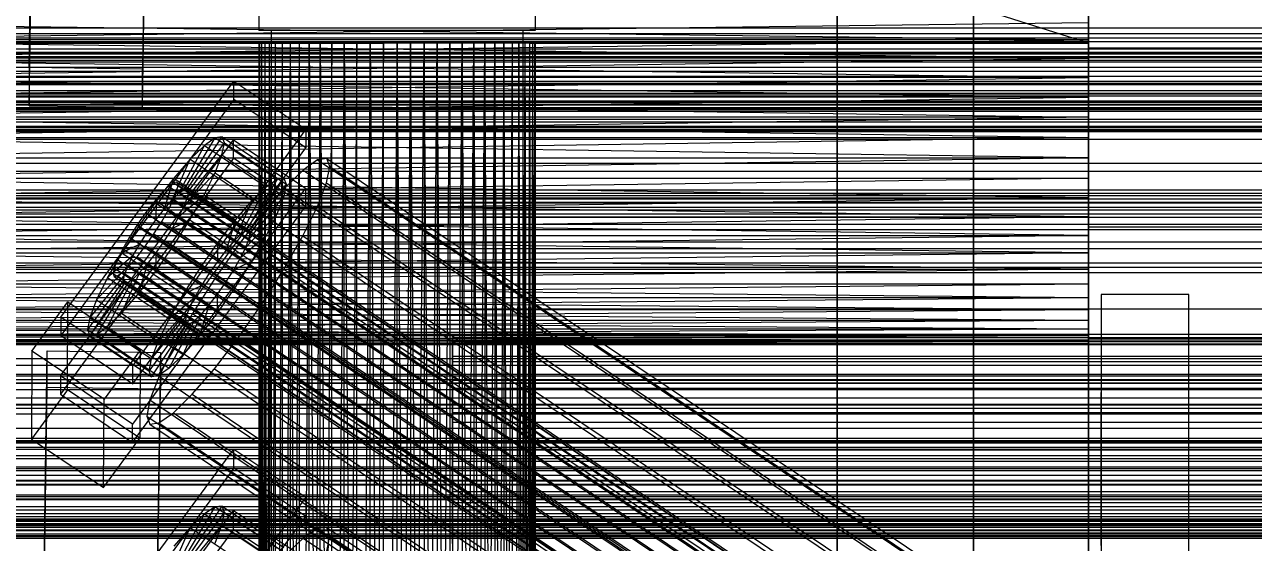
# Model space of a CAD drawing. Header units: millimetres. Extents: x -1970 to 59977, y -65068 to 6837.
# Drawn here: x -379.3 to -183.8, y -33899.5 to -33817 of the extents above; entities that cross this region are included whole.
import ezdxf

# ---------------------------------------------------------------- set-up
doc = ezdxf.new("R2010")
doc.units = ezdxf.units.MM
for name, color, linetype, lineweight in [('COTAS_O', 1, 'Continuous', 0), ('frontal_briquetadora', 7, 'Continuous', 0), ('frontal_C01', 7, 'Continuous', 0), ('frontal_C02', 7, 'Continuous', 0), ('frontal_C03', 7, 'Continuous', 0), ('frontal_secador', 7, 'Continuous', 0)]:
    doc.layers.add(name, color=color, linetype=linetype, lineweight=lineweight)
doc.dimstyles.new('R19_100', dxfattribs={"dimtxt": 250, "dimasz": 150, "dimexe": 150, "dimexo": 80, "dimgap": 100, "dimtad": 1, "dimtih": 1, "dimtoh": 1, "dimdsep": 46, "dimcen": 0.09, "dimadec": 0, "dimazin": 0, "dimtfac": 1, "dimtdec": 4, "dimtofl": 0, "dimtmove": 0, "dimatfit": 3, "dimfxl": 1, "dimtolj": 1, "dimtzin": 0, "dimarcsym": 0})

# ---------------------------------------------------------------- blocks, each defined once
blk = doc.blocks.new('*D39')
at = {"layer": 'COTAS_O', "color": 0, "lineweight": -2, "transparency": 16777216}
for p, q in [((-1725, -34320), (-1725, -33550)), ((1725, -34320), (1725, -33550)), ((-1575, -33700), (1575, -33700))]:
    blk.add_line(p, q, dxfattribs=at)
at = {"layer": 'COTAS_O', "color": 0, "transparency": 16777216}
for points in [[(-1575, -33675), (-1575, -33725), (-1725, -33700)], [(1575, -33675), (1575, -33725), (1725, -33700)]]:
    blk.add_solid(points, dxfattribs=at)
at = {"layer": 'Defpoints', "color": 0, "transparency": 16777216}
for p in [(1725, -33700), (-1725, -34400), (1725, -34400)]:
    blk.add_point(p, dxfattribs=at)
blk = doc.blocks.new('*D42')
at = {"layer": 'COTAS_O', "color": 0, "lineweight": -2, "transparency": 16777216}
for p, q in [((-570, -33700), (200, -33700)), ((50, -34750), (50, -33850)), ((-570, -34900), (200, -34900))]:
    blk.add_line(p, q, dxfattribs=at)
at = {"layer": 'COTAS_O', "color": 0, "transparency": 16777216}
for points in [[(25, -33850), (75, -33850), (50, -33700)], [(25, -34750), (75, -34750), (50, -34900)]]:
    blk.add_solid(points, dxfattribs=at)
at = {"layer": 'Defpoints', "color": 0, "transparency": 16777216}
for p in [(-650, -33700), (50, -33700), (-650, -34900)]:
    blk.add_point(p, dxfattribs=at)

msp = doc.modelspace()

# ---------------------------------------------------------------- linework, layer by layer
at = {"layer": 'frontal_briquetadora'}
for p, q in [((-210, -33820), (-430, -33750)), ((-210, -33820), (-210, -33750)), ((-210, -33750), (-210, -33844.629)), ((-210, -33750), (-210, -33841.488)), ((-210, -33750), (-210, -33838.284)), ((-210, -33750), (-210, -33835.05)), ((-210, -33750), (-210, -33831.815)), ((-210, -33750), (-210, -33828.612)), ((-210, -33750), (-210, -33825.47)), ((-210, -33750), (-210, -33822.421)), ((-210, -33750), (-210, -33819.494)), ((-210, -33809.778), (-210, -33820.797)), ((-210, -33821.536), (-210, -33810.289)), ((-342, -33815.5), (-342, -33818)), ((-298, -33815.5), (-298, -33818)), ((-210, -33827.53), (-210, -33814.779)), ((-210, -33815.42), (-210, -33828.329)), ((-430, -33819.494), (-210, -33816.716)), ((-430, -33816.716), (-210, -33819.494)), ((-339.821, -33818), (-342, -33818)), ((-338.019, -33818), (-340, -33818)), ((-340, -33818), (-340, -33990)), ((-333.717, -33818), (-339.821, -33818)), ((-332.47, -33818), (-338.019, -33818)), ((-324.895, -33818), (-333.717, -33818)), ((-324.45, -33818), (-332.47, -33818)), ((-315.105, -33818), (-324.895, -33818)), ((-315.55, -33818), (-324.45, -33818)), ((-307.53, -33818), (-315.55, -33818)), ((-306.283, -33818), (-315.105, -33818)), ((-301.981, -33818), (-307.53, -33818)), ((-300.179, -33818), (-306.283, -33818)), ((-300, -33818), (-301.981, -33818)), ((-298, -33818), (-300.179, -33818)), ((-300, -33818), (-300, -33990)), ((-210, -33816.716), (-210, -33819.494)), ((-210, -33819.494), (-430, -33819.494)), ((-430, -33822.421), (-210, -33819.494)), ((-430, -33819.494), (-210, -33822.421)), ((-210, -33820), (-430, -33820)), ((-335.556, -33820), (-430, -33820)), ((-430, -33820), (-333.957, -33820)), ((-337.006, -33820), (-430, -33820)), ((-338.292, -33820), (-430, -33820)), ((-430, -33820), (-332.223, -33820)), ((-339.402, -33820), (-430, -33820)), ((-430, -33820), (-330.371, -33820)), ((-340.325, -33820), (-430, -33820)), ((-430, -33820), (-328.419, -33820)), ((-341.053, -33820), (-430, -33820)), ((-430, -33820), (-326.386, -33820)), ((-430, -33820), (-324.292, -33820)), ((-341.577, -33820), (-430, -33820)), ((-430, -33820), (-322.156, -33820)), ((-320, -33820), (-430, -33820)), ((-341.894, -33820), (-430, -33820)), ((-342, -33820), (-430, -33820)), ((-341.894, -33820), (-342, -34060)), ((-342, -33820), (-342, -34060)), ((-341.894, -33820), (-342, -33820)), ((-342, -33820), (-341.894, -34060)), ((-341.577, -33820), (-341.894, -34060)), ((-341.894, -33820), (-341.894, -34060)), ((-341.577, -33820), (-341.894, -33820)), ((-341.894, -33820), (-341.577, -34060)), ((-341.053, -33820), (-341.577, -34060)), ((-341.577, -33820), (-341.577, -34060)), ((-341.053, -33820), (-341.577, -33820)), ((-341.577, -33820), (-341.053, -34060)), ((-340.325, -33820), (-341.053, -34060)), ((-341.053, -33820), (-341.053, -34060)), ((-340.325, -33820), (-341.053, -33820)), ((-341.053, -33820), (-340.325, -34060)), ((-339.402, -33820), (-340.325, -34060)), ((-340.325, -33820), (-340.325, -34060)), ((-339.402, -33820), (-340.325, -33820)), ((-340.325, -33820), (-339.402, -34060)), ((-338.292, -33820), (-339.402, -34060)), ((-339.402, -33820), (-339.402, -34060)), ((-338.292, -33820), (-339.402, -33820)), ((-337.006, -33820), (-338.292, -34060)), ((-338.292, -33820), (-338.292, -34060)), ((-337.006, -33820), (-338.292, -33820)), ((-335.556, -33820), (-337.006, -34060)), ((-337.006, -33820), (-337.006, -34060)), ((-335.556, -33820), (-337.006, -33820)), ((-337.006, -33820), (-335.556, -34060)), ((-333.957, -33820), (-335.556, -34060)), ((-335.556, -33820), (-335.556, -34060)), ((-333.957, -33820), (-335.556, -33820)), ((-332.223, -33820), (-333.957, -34060)), ((-333.957, -34060), (-333.957, -33820)), ((-332.223, -33820), (-333.957, -33820)), ((-333.957, -33820), (-332.223, -34060)), ((-330.371, -33820), (-332.223, -34060)), ((-332.223, -34060), (-332.223, -33820)), ((-330.371, -33820), (-332.223, -33820)), ((-332.223, -33820), (-330.371, -34060)), ((-328.419, -33820), (-330.371, -34060)), ((-330.371, -34060), (-330.371, -33820)), ((-328.419, -33820), (-330.371, -33820)), ((-326.386, -33820), (-328.419, -34060)), ((-328.419, -34060), (-328.419, -33820)), ((-326.386, -33820), (-328.419, -33820)), ((-328.419, -33820), (-326.386, -34060)), ((-324.292, -33820), (-326.386, -34060)), ((-326.386, -34060), (-326.386, -33820)), ((-324.292, -33820), (-326.386, -33820)), ((-322.156, -33820), (-324.292, -34060)), ((-324.292, -34060), (-324.292, -33820)), ((-322.156, -33820), (-324.292, -33820)), ((-324.292, -33820), (-322.156, -34060)), ((-320, -33820), (-322.156, -34060)), ((-322.156, -34060), (-322.156, -33820)), ((-320, -33820), (-322.156, -33820)), ((-320, -34060), (-320, -33820)), ((-210, -33820), (-320, -33820)), ((-317.844, -33820), (-320, -33820)), ((-317.844, -33820), (-320, -34060)), ((-317.844, -34060), (-320, -33820)), ((-210, -33820), (-317.844, -33820)), ((-315.708, -33820), (-317.844, -33820)), ((-317.844, -33820), (-317.844, -34060)), ((-317.844, -34060), (-315.708, -33820)), ((-315.708, -34060), (-317.844, -33820)), ((-210, -33820), (-315.708, -33820)), ((-313.614, -33820), (-315.708, -33820)), ((-315.708, -33820), (-315.708, -34060)), ((-315.708, -34060), (-313.614, -33820)), ((-313.614, -34060), (-315.708, -33820)), ((-210, -33820), (-313.614, -33820)), ((-311.581, -33820), (-313.614, -33820)), ((-313.614, -33820), (-313.614, -34060)), ((-313.614, -34060), (-311.581, -33820)), ((-311.581, -34060), (-313.614, -33820)), ((-210, -33820), (-311.581, -33820)), ((-309.629, -33820), (-311.581, -33820)), ((-311.581, -33820), (-311.581, -34060)), ((-311.581, -34060), (-309.629, -33820)), ((-210, -33820), (-309.629, -33820)), ((-307.777, -33820), (-309.629, -33820)), ((-309.629, -33820), (-309.629, -34060)), ((-309.629, -34060), (-307.777, -33820)), ((-307.777, -34060), (-309.629, -33820)), ((-210, -33820), (-307.777, -33820)), ((-306.043, -33820), (-307.777, -33820)), ((-307.777, -33820), (-307.777, -34060)), ((-307.777, -34060), (-306.043, -33820)), ((-306.043, -34060), (-307.777, -33820)), ((-210, -33820), (-306.043, -33820)), ((-304.444, -33820), (-306.043, -33820)), ((-306.043, -33820), (-306.043, -34060)), ((-306.043, -34060), (-304.444, -33820)), ((-304.444, -34060), (-306.043, -33820)), ((-210, -33820), (-304.444, -33820)), ((-302.994, -33820), (-304.444, -33820)), ((-304.444, -33820), (-304.444, -34060)), ((-302.994, -33820), (-304.444, -34060)), ((-302.994, -34060), (-304.444, -33820)), ((-210, -33820), (-302.994, -33820)), ((-301.708, -33820), (-302.994, -33820)), ((-302.994, -33820), (-302.994, -34060)), ((-301.708, -33820), (-302.994, -34060)), ((-301.708, -34060), (-302.994, -33820)), ((-210, -33820), (-301.708, -33820)), ((-300.598, -33820), (-301.708, -33820)), ((-301.708, -33820), (-301.708, -34060)), ((-300.598, -33820), (-301.708, -34060)), ((-210, -33820), (-300.598, -33820)), ((-299.675, -33820), (-300.598, -33820)), ((-300.598, -33820), (-300.598, -34060)), ((-299.675, -33820), (-300.598, -34060)), ((-299.675, -34060), (-300.598, -33820)), ((-210, -33820), (-299.675, -33820)), ((-298.947, -33820), (-299.675, -33820)), ((-299.675, -33820), (-299.675, -34060)), ((-298.947, -33820), (-299.675, -34060)), ((-299.675, -33820), (-298.947, -34060)), ((-210, -33820), (-298.947, -33820)), ((-298.947, -33820), (-298.423, -33820)), ((-298.947, -33820), (-298.947, -34060)), ((-298.423, -33820), (-298.947, -34060)), ((-298.947, -33820), (-298.423, -34060)), ((-298.423, -33820), (-210, -33820)), ((-298.423, -33820), (-298.106, -33820)), ((-298.423, -33820), (-298.423, -34060)), ((-298.106, -33820), (-298.423, -34060)), ((-298.423, -33820), (-298.106, -34060)), ((-298.106, -33820), (-210, -33820)), ((-298.106, -33820), (-298, -33820)), ((-298.106, -33820), (-298.106, -34060)), ((-298, -33820), (-298.106, -34060)), ((-298, -33820), (-210, -33820)), ((-298, -33820), (-298, -34060)), ((-210, -33819.494), (-210, -33822.421)), ((-210, -33820), (-210, -34060)), ((-210, -34260), (-210, -33820)), ((-210, -34680), (-210, -33820)), ((-210, -33820), (-210, -33855.985)), ((-210, -33820), (-210, -33853.384)), ((-210, -33820), (-210, -33850.606)), ((-210, -33820), (-210, -33847.678)), ((-210, -33844.629), (-210, -33820)), ((-210, -33822.421), (-430, -33822.421)), ((-430, -33825.47), (-210, -33822.421)), ((-430, -33822.421), (-210, -33825.47)), ((-160, -33820.797), (-210, -33820.797)), ((-210, -33820.797), (-210, -33834.64)), ((-210, -33835.46), (-210, -33821.536)), ((-210, -33822.421), (-210, -33825.47)), ((-210, -33825.47), (-430, -33825.47)), ((-430, -33828.612), (-210, -33825.47)), ((-430, -33825.47), (-210, -33828.612)), ((-210, -33825.47), (-210, -33828.612)), ((-210, -33841.77), (-210, -33827.53)), ((-210, -33828.329), (-210, -33842.57)), ((-210, -33828.612), (-430, -33828.612)), ((-430, -33831.815), (-210, -33828.612)), ((-430, -33828.612), (-210, -33831.815)), ((-210, -33828.612), (-210, -33831.815)), ((-210, -33831.815), (-430, -33835.05)), ((-210, -33831.815), (-430, -33831.815)), ((-430, -33831.815), (-210, -33835.05)), ((-210, -33831.815), (-210, -33835.05)), ((-210, -33835.05), (-430, -33838.284)), ((-430, -33835.05), (-210, -33835.05)), ((-210, -33838.284), (-430, -33835.05)), ((-210, -33834.64), (-210, -33848.563)), ((-210, -33835.05), (-210, -33838.284)), ((-210, -33849.302), (-210, -33835.46)), ((-210, -33838.284), (-430, -33841.488)), ((-430, -33838.284), (-210, -33838.284)), ((-210, -33838.284), (-210, -33841.488)), ((-210, -33841.488), (-430, -33844.629)), ((-430, -33841.488), (-210, -33841.488)), ((-210, -33844.629), (-430, -33841.488)), ((-210, -33841.488), (-210, -33844.629)), ((-210, -33854.679), (-210, -33841.77)), ((-210, -33842.57), (-210, -33855.32)), ((-210, -33844.629), (-430, -33847.678)), ((-430, -33844.629), (-210, -33844.629)), ((-210, -33847.678), (-430, -33844.629)), ((-210, -33844.629), (-210, -33847.678)), ((-210, -33847.678), (-430, -33850.606)), ((-430, -33847.678), (-210, -33847.678)), ((-210, -33850.606), (-430, -33847.678)), ((-210, -33847.678), (-210, -33850.606)), ((-210, -33848.563), (-210, -33859.811)), ((-210, -33860.322), (-210, -33849.302)), ((-160, -33849.302), (-210, -33849.302)), ((-210, -33850.606), (-430, -33853.384)), ((-430, -33850.606), (-210, -33850.606)), ((-210, -33853.384), (-430, -33850.606)), ((-210, -33850.606), (-210, -33853.384)), ((-210, -33853.384), (-430, -33855.985)), ((-430, -33853.384), (-210, -33853.384)), ((-210, -33855.985), (-430, -33853.384)), ((-210, -33853.384), (-210, -33855.985)), ((-210, -33853.384), (-210, -34060)), ((-210, -33863.7), (-210, -33854.679)), ((-210, -33855.32), (-210, -33864.056)), ((-210, -33855.985), (-430, -33858.384)), ((-430, -33855.985), (-210, -33855.985)), ((-210, -33855.985), (-210, -33858.384)), ((-210, -34060), (-210, -33855.985)), ((-210, -33858.384), (-430, -33858.384)), ((-210, -33858.384), (-430, -33860.559)), ((-210, -33860.559), (-430, -33858.384)), ((-210, -33858.384), (-210, -33860.559)), ((-210, -34060), (-210, -33858.384)), ((-210, -33860.559), (-430, -33860.559)), ((-210, -33860.559), (-430, -33862.488)), ((-210, -33862.488), (-430, -33860.559)), ((-210, -33859.811), (-210, -33866.154)), ((-210, -33866.336), (-210, -33860.322)), ((-210, -33860.559), (-210, -33862.488)), ((-210, -33860.559), (-210, -34060)), ((-208, -33860), (-208, -33940)), ((-194, -33860), (-208, -33860)), ((-194, -33940), (-194, -33860)), ((-210, -33862.488), (-430, -33862.488)), ((-210, -33862.488), (-430, -33864.153)), ((-210, -33864.153), (-430, -33862.488)), ((-210, -33862.488), (-210, -33864.153)), ((-210, -33862.488), (-210, -34060)), ((-210, -33864.153), (-430, -33864.153)), ((-210, -33864.153), (-430, -33865.538)), ((-210, -33865.538), (-430, -33864.153)), ((-210, -33867.047), (-210, -33863.7)), ((-210, -33864.056), (-210, -33867.047)), ((-210, -33864.153), (-210, -33865.538)), ((-210, -33864.153), (-210, -34060)), ((-210, -33865.538), (-430, -33865.538)), ((-210, -33865.538), (-430, -33866.629)), ((-210, -33866.629), (-430, -33865.538)), ((-210, -33866.629), (-430, -33866.629)), ((-210, -33866.629), (-430, -33867.416)), ((-210, -33867.416), (-430, -33866.629)), ((-210, -33867.416), (-430, -33867.416)), ((-210, -33867.416), (-430, -33867.891)), ((-210, -33867.891), (-430, -33867.416)), ((-210, -33865.538), (-210, -33866.629)), ((-210, -33865.538), (-210, -34060)), ((-210, -33866.154), (-210, -33866.336)), ((-210, -33866.629), (-210, -33867.416)), ((-210, -33866.629), (-210, -34060)), ((-160, -33867.047), (-210, -33867.047)), ((-210, -33867.416), (-210, -33867.891)), ((-210, -33867.416), (-210, -34060)), ((-210, -33867.891), (-430, -33867.891)), ((-210, -33867.891), (-430, -33868.05)), ((-210, -33868.05), (-430, -33867.891)), ((-210, -33868.05), (-430, -33868.05)), ((-210, -33867.891), (-210, -33868.05)), ((-210, -33867.891), (-210, -34060)), ((-210, -33868.05), (-210, -34060)), ((-210, -33880.454), (-210, -33875.627)), ((-208, -33880.454), (-208, -33875.627)), ((-194, -33880.454), (-194, -33875.627)), ((-210, -33889.153), (-210, -33880.454)), ((-208, -33889.153), (-208, -33880.454)), ((-194, -33889.153), (-194, -33880.454)), ((-210, -33900), (-210, -33889.153)), ((-208, -33900), (-208, -33889.153)), ((-194, -33900), (-194, -33889.153))]:
    msp.add_line(p, q, dxfattribs=at)
at = {"layer": 'frontal_C01'}
for p, q in [((-250, -32681.31), (-250, -35586.788)), ((-250, -35591.549), (-250, -32686.07)), ((-378.512, -33823.891), (-375.644, -33630.891)), ((-357.646, -33631.134), (-360.514, -33824.134)), ((-378.512, -33829.979), (-375.644, -33636.979)), ((-360.514, -33830.222), (-357.646, -33637.222)), ((-228.298, -33664.365), (-228.298, -33961.061)), ((-228.298, -33966.78), (-228.298, -33670.083)), ((-425, -33818.444), (425, -33818.444)), ((-360.514, -33824.134), (-378.512, -33823.891)), ((-378.512, -33823.891), (-378.512, -33829.979)), ((-360.514, -33830.222), (-360.514, -33824.134)), ((425, -33829.874), (-425, -33829.874)), ((-378.512, -33829.979), (-360.514, -33830.222)), ((425, -33833.906), (-425, -33833.906)), ((-425, -33845.337), (425, -33845.337)), ((-373.501, -33922.094), (-345.969, -33884.651)), ((-345.981, -33887.694), (-345.969, -33884.651)), ((-345.969, -33884.651), (-334.501, -33892.304)), ((-345.981, -33887.694), (-373.513, -33925.138)), ((-334.513, -33895.348), (-345.981, -33887.694)), ((-334.501, -33892.304), (-362.033, -33929.747)), ((-334.501, -33892.304), (-334.513, -33895.348)), ((-373.539, -33931.834), (-346.008, -33894.391)), ((-353.892, -33902.081), (-348.918, -33893.804)), ((-353.378, -33902.04), (-347.835, -33893.718)), ((-353.205, -33902.51), (-347.47, -33894.709)), ((-348.918, -33893.804), (-350.645, -33894.961)), ((-347.835, -33893.718), (-348.918, -33893.804)), ((-348.918, -33893.804), (-339.088, -33900.363)), ((-347.847, -33896.711), (-347.47, -33894.709)), ((-347.835, -33893.718), (-338.005, -33900.278)), ((-347.47, -33894.709), (-347.835, -33893.718)), ((-347.47, -33894.709), (-337.64, -33901.269)), ((-346.02, -33897.434), (-346.008, -33894.391)), ((-346.008, -33894.391), (-334.539, -33902.044)), ((-362.045, -33932.791), (-334.513, -33895.348)), ((-354.71, -33902.629), (-350.645, -33894.961)), ((-353.384, -33903.458), (-347.847, -33896.711)), ((-350.645, -33894.961), (-352.899, -33897.112)), ((-350.645, -33894.961), (-340.816, -33901.521)), ((-348.941, -33899.587), (-347.847, -33896.711)), ((-347.847, -33896.711), (-338.017, -33903.271)), ((-346.02, -33897.434), (-373.551, -33934.878)), ((-355.777, -33903.648), (-352.899, -33897.112)), ((-352.899, -33897.112), (-355.525, -33900.109)), ((-352.899, -33897.112), (-343.069, -33903.672)), ((-334.551, -33905.088), (-346.02, -33897.434)), ((-332.629, -33897.252), (-334.938, -33898.8)), ((-331.181, -33897.138), (-332.629, -33897.252)), ((-332.629, -33897.252), (-148.32, -34020.251)), ((-331.197, -33901.14), (-330.692, -33898.463)), ((-330.692, -33898.463), (-331.181, -33897.138)), ((-331.181, -33897.138), (-146.872, -34020.136)), ((-330.692, -33898.463), (-146.383, -34021.462)), ((-334.938, -33898.8), (-337.95, -33901.675)), ((-334.938, -33898.8), (-150.629, -34021.798))]:
    msp.add_line(p, q, dxfattribs=at)
at = {"layer": 'frontal_C02'}
for p, q in [((-250, -32976.99), (-250, -35767.535)), ((-250, -35772.314), (-250, -32981.769)), ((-228.298, -33617.653), (-228.298, -33902.474)), ((-228.298, -33908.215), (-228.298, -33623.394)), ((-373.501, -33863.634), (-345.969, -33826.041)), ((-345.981, -33828.963), (-345.969, -33826.041)), ((-345.969, -33826.041), (-334.501, -33833.724)), ((-345.981, -33828.963), (-373.513, -33866.556)), ((-334.513, -33836.647), (-345.981, -33828.963)), ((-334.501, -33833.724), (-362.033, -33871.317)), ((-334.501, -33833.724), (-334.513, -33836.647)), ((-373.539, -33872.986), (-346.008, -33835.393)), ((-353.892, -33843.321), (-348.918, -33835.077)), ((-353.378, -33843.251), (-347.835, -33834.93)), ((-353.205, -33843.692), (-347.47, -33835.86)), ((-348.918, -33835.077), (-350.645, -33836.292)), ((-347.835, -33834.93), (-348.918, -33835.077)), ((-348.918, -33835.077), (-339.088, -33841.663)), ((-347.847, -33837.804), (-347.47, -33835.86)), ((-347.835, -33834.93), (-338.005, -33841.515)), ((-347.47, -33835.86), (-347.835, -33834.93)), ((-347.47, -33835.86), (-337.64, -33842.446)), ((-346.02, -33838.316), (-346.008, -33835.393)), ((-346.008, -33835.393), (-334.539, -33843.077)), ((-362.045, -33874.24), (-334.513, -33836.647)), ((-354.71, -33843.896), (-350.645, -33836.292)), ((-353.384, -33844.613), (-347.847, -33837.804)), ((-350.645, -33836.292), (-352.899, -33838.491)), ((-350.645, -33836.292), (-340.816, -33842.877)), ((-348.941, -33840.63), (-347.847, -33837.804)), ((-347.847, -33837.804), (-338.017, -33844.39)), ((-346.02, -33838.316), (-373.551, -33875.909)), ((-355.777, -33844.938), (-352.899, -33838.491)), ((-352.899, -33838.491), (-355.525, -33841.525)), ((-352.899, -33838.491), (-343.069, -33845.077)), ((-334.551, -33845.999), (-346.02, -33838.316)), ((-332.629, -33838.582), (-334.938, -33840.206)), ((-331.181, -33838.385), (-332.629, -33838.582)), ((-332.629, -33838.582), (-148.32, -33962.066)), ((-331.197, -33842.228), (-330.692, -33839.628)), ((-330.692, -33839.628), (-331.181, -33838.385)), ((-331.181, -33838.385), (-146.872, -33961.869)), ((-330.692, -33839.628), (-146.383, -33963.112)), ((-355.525, -33841.525), (-358.345, -33845.187)), ((-357.021, -33846.375), (-355.525, -33841.525)), ((-355.525, -33841.525), (-345.695, -33848.111)), ((-353.902, -33845.951), (-348.941, -33840.63)), ((-350.678, -33844.145), (-348.941, -33840.63)), ((-348.941, -33840.63), (-339.111, -33847.216)), ((-339.088, -33841.663), (-344.062, -33849.907)), ((-338.005, -33841.515), (-343.549, -33849.837)), ((-340.816, -33842.877), (-339.088, -33841.663)), ((-339.088, -33841.663), (-338.005, -33841.515)), ((-338.005, -33841.515), (-337.64, -33842.446)), ((-334.938, -33840.206), (-337.95, -33843.146)), ((-334.938, -33840.206), (-150.629, -33963.69)), ((-334.539, -33843.077), (-362.071, -33880.669)), ((-357.415, -33843.84), (-358.659, -33845.278)), ((-356.348, -33842.799), (-357.415, -33843.84)), ((-357.415, -33843.84), (-143.617, -33987.082)), ((-355.53, -33842.223), (-356.348, -33842.799)), ((-356.348, -33842.799), (-142.549, -33986.04)), ((-355.777, -33844.938), (-354.71, -33843.896)), ((-355.541, -33844.854), (-355.022, -33843.515)), ((-355.017, -33842.153), (-355.53, -33842.223)), ((-355.53, -33842.223), (-141.731, -33985.465)), ((-355.022, -33843.515), (-354.844, -33842.594)), ((-355.022, -33843.515), (-141.224, -33986.756)), ((-354.844, -33842.594), (-355.017, -33842.153)), ((-355.017, -33842.153), (-141.218, -33985.395)), ((-354.844, -33842.594), (-141.045, -33985.835)), ((-354.71, -33843.896), (-353.892, -33843.321)), ((-344.88, -33850.482), (-354.71, -33843.896)), ((-353.892, -33843.321), (-353.378, -33843.251)), ((-344.062, -33849.907), (-353.892, -33843.321)), ((-353.205, -33843.692), (-353.384, -33844.613)), ((-343.549, -33849.837), (-353.378, -33843.251)), ((-353.378, -33843.251), (-353.205, -33843.692)), ((-343.376, -33850.277), (-353.205, -33843.692)), ((-340.816, -33842.877), (-344.88, -33850.482)), ((-337.64, -33842.446), (-343.376, -33850.277)), ((-343.069, -33845.077), (-340.816, -33842.877)), ((-337.95, -33843.146), (-341.461, -33847.202)), ((-337.64, -33842.446), (-338.017, -33844.39)), ((-337.95, -33843.146), (-153.641, -33966.63)), ((-334.539, -33843.077), (-334.551, -33845.999)), ((-332.659, -33846.005), (-331.197, -33842.228)), ((-331.197, -33842.228), (-146.887, -33965.712)), ((-358.345, -33845.187), (-361.166, -33849.228)), ((-358.659, -33845.278), (-359.995, -33847.012)), ((-358.659, -33845.278), (-144.861, -33988.519)), ((-358.345, -33845.187), (-358.357, -33848.11)), ((-348.515, -33851.773), (-358.345, -33845.187)), ((-357.021, -33846.375), (-355.777, -33844.938)), ((-356.363, -33846.518), (-355.541, -33844.854)), ((-345.947, -33851.524), (-355.777, -33844.938)), ((-355.541, -33844.854), (-141.742, -33988.095)), ((-354.725, -33847.616), (-350.678, -33844.145)), ((-353.902, -33845.951), (-354.725, -33847.616)), ((-353.384, -33844.613), (-353.902, -33845.951)), ((-344.073, -33852.537), (-353.902, -33845.951)), ((-343.554, -33851.198), (-353.384, -33844.613)), ((-352.938, -33848.109), (-350.678, -33844.145)), ((-350.678, -33844.145), (-340.848, -33850.731)), ((-343.069, -33845.077), (-345.947, -33851.524)), ((-345.695, -33848.111), (-343.069, -33845.077)), ((-338.017, -33844.39), (-343.554, -33851.198)), ((-338.017, -33844.39), (-339.111, -33847.216)), ((-362.083, -33883.592), (-334.551, -33845.999)), ((-359.995, -33847.012), (-361.332, -33848.926)), ((-146.196, -33990.254), (-359.995, -33847.012)), ((-358.357, -33848.11), (-357.021, -33846.375)), ((-357.434, -33848.396), (-356.363, -33846.518)), ((-347.191, -33852.961), (-357.021, -33846.375)), ((-356.363, -33846.518), (-142.565, -33989.76)), ((-354.725, -33847.616), (-355.796, -33849.494)), ((-344.895, -33854.202), (-354.725, -33847.616)), ((-341.461, -33847.202), (-345.231, -33852.098)), ((-339.111, -33847.216), (-344.073, -33852.537)), ((-341.461, -33847.202), (-157.152, -33970.686)), ((-339.111, -33847.216), (-340.848, -33850.731)), ((-334.981, -33850.704), (-332.659, -33846.005)), ((-332.659, -33846.005), (-148.35, -33969.489)), ((-361.166, -33849.228), (-363.797, -33853.371)), ((-361.332, -33848.926), (-362.578, -33850.889)), ((-361.332, -33848.926), (-147.533, -33992.168)), ((-359.693, -33850.024), (-361.166, -33849.228)), ((-361.166, -33849.228), (-351.336, -33855.814)), ((-359.693, -33850.024), (-358.357, -33848.11)), ((-358.68, -33850.359), (-357.434, -33848.396)), ((-358.357, -33848.11), (-348.527, -33854.696)), ((-357.434, -33848.396), (-143.635, -33991.638)), ((-355.796, -33849.494), (-357.042, -33851.457)), ((-355.796, -33849.494), (-352.938, -33848.109)), ((-345.966, -33856.08), (-355.796, -33849.494)), ((-355.569, -33852.253), (-352.938, -33848.109)), ((-352.938, -33848.109), (-343.108, -33854.695)), ((-348.515, -33851.773), (-345.695, -33848.111)), ((-345.695, -33848.111), (-347.191, -33852.961)), ((-343.549, -33849.837), (-344.062, -33849.907)), ((-343.376, -33850.277), (-343.549, -33849.837)), ((-362.578, -33850.889), (-363.648, -33852.767)), ((-362.578, -33850.889), (-148.779, -33994.13)), ((-360.939, -33851.987), (-359.693, -33850.024)), ((-360.017, -33852.273), (-358.68, -33850.359)), ((-349.863, -33856.61), (-359.693, -33850.024)), ((-358.68, -33850.359), (-144.881, -33993.6)), ((-357.042, -33851.457), (-358.378, -33853.371)), ((-357.042, -33851.457), (-355.569, -33852.253)), ((-347.212, -33858.043), (-357.042, -33851.457)), ((-351.336, -33855.814), (-348.515, -33851.773)), ((-348.527, -33854.696), (-348.515, -33851.773)), ((-345.947, -33851.524), (-347.191, -33852.961)), ((-344.88, -33850.482), (-345.947, -33851.524)), ((-340.848, -33850.731), (-344.895, -33854.202)), ((-344.062, -33849.907), (-344.88, -33850.482)), ((-344.073, -33852.537), (-343.554, -33851.198)), ((-343.554, -33851.198), (-343.376, -33850.277)), ((-340.848, -33850.731), (-343.108, -33854.695)), ((-338.003, -33856.004), (-334.981, -33850.704)), ((-334.981, -33850.704), (-150.672, -33974.188)), ((-363.797, -33853.371), (-366.057, -33857.336)), ((-363.648, -33852.767), (-364.471, -33854.432)), ((-360.939, -33851.987), (-363.797, -33853.371)), ((-363.797, -33853.371), (-353.967, -33859.957)), ((-363.648, -33852.767), (-149.85, -33996.008)), ((-362.01, -33853.864), (-360.939, -33851.987)), ((-361.352, -33854.008), (-360.017, -33852.273)), ((-351.109, -33858.572), (-360.939, -33851.987)), ((-360.017, -33852.273), (-146.218, -33995.514)), ((-358.378, -33853.371), (-359.714, -33855.105)), ((-358.39, -33856.293), (-355.569, -33852.253)), ((-358.378, -33853.371), (-358.39, -33856.293)), ((-348.548, -33859.956), (-358.378, -33853.371)), ((-355.569, -33852.253), (-345.739, -33858.839)), ((-345.231, -33852.098), (-349.002, -33857.499)), ((-347.191, -33852.961), (-348.527, -33854.696)), ((-160.922, -33975.582), (-345.231, -33852.098)), ((-344.895, -33854.202), (-344.073, -33852.537)), ((-362.833, -33855.529), (-367.794, -33860.851)), ((-362.01, -33853.864), (-366.057, -33857.336)), ((-364.471, -33854.432), (-364.989, -33855.77)), ((-364.471, -33854.432), (-150.672, -33997.673)), ((-363.664, -33856.487), (-362.596, -33855.445)), ((-363.351, -33856.868), (-362.833, -33855.529)), ((-362.833, -33855.529), (-362.01, -33853.864)), ((-353.003, -33862.115), (-362.833, -33855.529)), ((-362.596, -33855.445), (-361.352, -33854.008)), ((-362.596, -33855.445), (-148.798, -33998.686)), ((-352.18, -33860.45), (-362.01, -33853.864)), ((-361.352, -33854.008), (-147.554, -33997.249)), ((-359.714, -33855.105), (-361.21, -33859.955)), ((-359.714, -33855.105), (-360.958, -33856.543)), ((-349.884, -33861.691), (-359.714, -33855.105)), ((-348.527, -33854.696), (-349.863, -33856.61)), ((-345.966, -33856.08), (-344.895, -33854.202)), ((-343.108, -33854.695), (-345.966, -33856.08)), ((-343.108, -33854.695), (-345.739, -33858.839)), ((-363.351, -33856.868), (-368.888, -33863.677)), ((-366.057, -33857.336), (-367.794, -33860.851)), ((-362.025, -33857.584), (-366.09, -33865.189)), ((-366.057, -33857.336), (-356.228, -33863.922)), ((-364.989, -33855.77), (-365.168, -33856.691)), ((-365.168, -33856.691), (-364.995, -33857.132)), ((-365.168, -33856.691), (-151.369, -33999.933)), ((-364.995, -33857.132), (-364.482, -33857.062)), ((-364.995, -33857.132), (-151.196, -34000.373)), ((-364.989, -33855.77), (-151.191, -33999.012)), ((-364.482, -33857.062), (-363.664, -33856.487)), ((-364.482, -33857.062), (-150.683, -34000.304)), ((-360.958, -33856.543), (-363.836, -33862.99)), ((-363.664, -33856.487), (-149.865, -33999.728)), ((-363.53, -33857.789), (-363.351, -33856.868)), ((-353.521, -33863.454), (-363.351, -33856.868)), ((-362.025, -33857.584), (-362.843, -33858.16)), ((-360.958, -33856.543), (-362.025, -33857.584)), ((-352.196, -33864.17), (-362.025, -33857.584)), ((-361.21, -33859.955), (-358.39, -33856.293)), ((-351.128, -33863.128), (-360.958, -33856.543)), ((-358.39, -33856.293), (-348.56, -33862.879)), ((-353.967, -33859.957), (-351.336, -33855.814)), ((-349.002, -33857.499), (-352.519, -33863.039)), ((-351.336, -33855.814), (-349.863, -33856.61)), ((-349.863, -33856.61), (-351.109, -33858.572)), ((-349.002, -33857.499), (-164.693, -33980.983)), ((-347.212, -33858.043), (-345.966, -33856.08)), ((-341.52, -33861.543), (-338.003, -33856.004)), ((-338.003, -33856.004), (-153.694, -33979.488)), ((-363.53, -33857.789), (-369.265, -33865.621)), ((-363.357, -33858.23), (-368.9, -33866.551)), ((-362.843, -33858.16), (-367.817, -33866.404)), ((-363.357, -33858.23), (-363.53, -33857.789)), ((-353.7, -33864.375), (-363.53, -33857.789)), ((-362.843, -33858.16), (-363.357, -33858.23)), ((-353.527, -33864.815), (-363.357, -33858.23)), ((-353.014, -33864.746), (-362.843, -33858.16)), ((-353.967, -33859.957), (-351.109, -33858.572)), ((-351.109, -33858.572), (-352.18, -33860.45)), ((-345.739, -33858.839), (-348.56, -33862.879)), ((-348.548, -33859.956), (-347.212, -33858.043)), ((-345.739, -33858.839), (-347.212, -33858.043)), ((-378.086, -33869.022), (-372.35, -33861.19)), ((-372.408, -33875.219), (-372.35, -33861.19)), ((-372.35, -33861.19), (-360.882, -33868.874)), ((-367.794, -33860.851), (-368.888, -33863.677)), ((-367.794, -33860.851), (-357.964, -33867.436)), ((-363.836, -33862.99), (-361.21, -33859.955)), ((-361.21, -33859.955), (-351.38, -33866.541)), ((-356.228, -33863.922), (-353.967, -33859.957)), ((-356.228, -33863.922), (-352.18, -33860.45)), ((-352.18, -33860.45), (-353.003, -33862.115)), ((-349.884, -33861.691), (-348.548, -33859.956)), ((-348.56, -33862.879), (-348.548, -33859.956)), ((-345.291, -33866.945), (-341.52, -33861.543)), ((-341.52, -33861.543), (-157.211, -33985.027)), ((-366.09, -33865.189), (-363.836, -33862.99)), ((-363.836, -33862.99), (-354.006, -33869.575)), ((-359.058, -33870.262), (-353.521, -33863.454)), ((-357.964, -33867.436), (-353.003, -33862.115)), ((-352.519, -33863.039), (-355.541, -33868.339)), ((-354.006, -33869.575), (-351.128, -33863.128)), ((-353.521, -33863.454), (-353.7, -33864.375)), ((-353.003, -33862.115), (-353.521, -33863.454)), ((-352.519, -33863.039), (-168.21, -33986.523)), ((-352.196, -33864.17), (-351.128, -33863.128)), ((-351.38, -33866.541), (-349.884, -33861.691)), ((-348.56, -33862.879), (-351.38, -33866.541)), ((-351.128, -33863.128), (-349.884, -33861.691)), ((-373.501, -33863.634), (-373.513, -33866.556)), ((-362.033, -33871.317), (-373.501, -33863.634)), ((-368.888, -33863.677), (-369.265, -33865.621)), ((-368.888, -33863.677), (-359.058, -33870.262)), ((-367.817, -33866.404), (-366.09, -33865.189)), ((-366.09, -33865.189), (-356.26, -33871.775)), ((-359.436, -33872.207), (-353.7, -33864.375)), ((-359.07, -33873.137), (-353.527, -33864.815)), ((-357.987, -33872.99), (-353.014, -33864.746)), ((-357.964, -33867.436), (-356.228, -33863.922)), ((-356.26, -33871.775), (-352.196, -33864.17)), ((-353.7, -33864.375), (-353.527, -33864.815)), ((-353.527, -33864.815), (-353.014, -33864.746)), ((-353.014, -33864.746), (-352.196, -33864.17)), ((-373.513, -33866.556), (-362.045, -33874.24)), ((-369.265, -33865.621), (-368.9, -33866.551)), ((-369.265, -33865.621), (-359.436, -33872.207)), ((-368.9, -33866.551), (-367.817, -33866.404)), ((-368.9, -33866.551), (-359.07, -33873.137)), ((-367.817, -33866.404), (-357.987, -33872.99)), ((-359.058, -33870.262), (-357.964, -33867.436)), ((-351.38, -33866.541), (-354.006, -33869.575)), ((-349.061, -33871.841), (-345.291, -33866.945)), ((-345.291, -33866.945), (-160.982, -33990.429)), ((-311.15, -33867.962), (-311.15, -33866.868)), ((-311.15, -33866.868), (-311.15, -33867.504)), ((-311.15, -33866.868), (311.15, -33866.868)), ((-378.512, -34062.769), (-375.644, -33869.002)), ((-378.086, -33869.022), (-378.143, -33883.051)), ((-366.618, -33876.706), (-378.086, -33869.022)), ((-375.644, -33874.847), (-375.644, -33869.002)), ((-375.644, -33869.002), (-357.646, -33869.245)), ((-360.882, -33868.874), (-366.618, -33876.706)), ((-360.882, -33868.874), (-360.939, -33882.903)), ((-357.646, -33869.245), (-360.514, -34063.013)), ((-355.541, -33868.339), (-357.863, -33873.037)), ((-357.646, -33869.245), (-357.646, -33875.091)), ((-355.541, -33868.339), (-171.232, -33991.823)), ((-311.15, -33867.504), (-311.15, -33869.827)), ((-311.15, -33867.504), (311.15, -33867.504)), ((-311.15, -33870.711), (-311.15, -33867.962)), ((-311.15, -33867.962), (311.15, -33867.962)), ((-362.045, -33874.24), (-362.033, -33871.317)), ((-359.436, -33872.207), (-359.058, -33870.262)), ((-354.006, -33869.575), (-356.26, -33871.775)), ((-311.15, -33869.827), (-311.15, -33873.678)), ((-311.15, -33869.827), (311.15, -33869.827)), ((-311.15, -33874.928), (-311.15, -33870.711)), ((-311.15, -33870.711), (311.15, -33870.711)), ((-373.539, -33872.986), (-373.551, -33875.909)), ((-362.071, -33880.669), (-373.539, -33872.986)), ((-359.07, -33873.137), (-359.436, -33872.207)), ((-357.863, -33873.037), (-359.326, -33876.815)), ((-357.987, -33872.99), (-359.07, -33873.137)), ((-356.26, -33871.775), (-357.987, -33872.99)), ((-357.863, -33873.037), (-173.554, -33996.521)), ((-352.572, -33875.897), (-349.061, -33871.841)), ((-349.061, -33871.841), (-164.752, -33995.325)), ((-378.512, -34068.615), (-375.644, -33874.847)), ((-372.408, -33875.219), (-378.143, -33883.051)), ((-357.646, -33875.091), (-375.644, -33874.847)), ((-360.939, -33882.903), (-372.408, -33875.219)), ((-360.514, -34068.858), (-357.646, -33875.091)), ((-311.15, -33873.678), (-311.15, -33878.795)), ((-311.15, -33873.678), (311.15, -33873.678)), ((-311.15, -33880.326), (-311.15, -33874.928)), ((-311.15, -33874.928), (311.15, -33874.928)), ((-373.551, -33875.909), (-362.083, -33883.592)), ((-366.675, -33890.734), (-366.618, -33876.706)), ((-359.326, -33876.815), (-359.83, -33879.414)), ((-359.326, -33876.815), (-175.016, -34000.299)), ((-355.584, -33878.837), (-352.572, -33875.897)), ((-352.572, -33875.897), (-168.263, -33999.381)), ((-357.893, -33880.461), (-355.584, -33878.837)), ((-355.584, -33878.837), (-171.275, -34002.321)), ((-311.15, -33878.795), (-311.15, -33884.829)), ((-311.15, -33878.795), (311.15, -33878.795)), ((-362.083, -33883.592), (-362.071, -33880.669)), ((-359.83, -33879.414), (-359.341, -33880.658)), ((-359.83, -33879.414), (-175.521, -34002.898)), ((-359.341, -33880.658), (-357.893, -33880.461)), ((-359.341, -33880.658), (-175.032, -34004.142)), ((-357.893, -33880.461), (-173.584, -34003.945)), ((-311.15, -33886.536), (-311.15, -33880.326)), ((-311.15, -33880.326), (311.15, -33880.326)), ((-378.143, -33883.051), (-366.675, -33890.734)), ((-366.675, -33890.734), (-360.939, -33882.903)), ((-440, -33883.258), (440, -33883.258)), ((-440, -33883.484), (440, -33883.484)), ((-440, -33883.646), (440, -33883.646)), ((-440, -33884.307), (440, -33884.307)), ((-440, -33884.62), (440, -33884.62)), ((-311.15, -33884.829), (-311.15, -33891.369)), ((311.15, -33884.829), (-311.15, -33884.829)), ((-440, -33885.671), (440, -33885.671)), ((-440, -33886.114), (440, -33886.114)), ((-311.15, -33893.136), (-311.15, -33886.536)), ((-311.15, -33886.536), (311.15, -33886.536)), ((-440, -33887.484), (440, -33887.484)), ((-440, -33888.027), (440, -33888.027)), ((440, -33889.622), (-440, -33889.622)), ((-440, -33890.227), (440, -33890.227)), ((-440, -33891.94), (440, -33891.94)), ((-440, -33892.566), (440, -33892.566)), ((-311.15, -33891.369), (-311.15, -33897.969)), ((-311.15, -33891.369), (311.15, -33891.369)), ((-440, -33894.278), (440, -33894.278)), ((-311.15, -33899.676), (-311.15, -33893.136)), ((-311.15, -33893.136), (311.15, -33893.136)), ((-440, -33894.883), (440, -33894.883)), ((-440, -33896.479), (440, -33896.479)), ((-440, -33897.021), (440, -33897.021)), ((-440, -33898.392), (440, -33898.392)), ((-311.15, -33897.969), (-311.15, -33904.18)), ((-311.15, -33897.969), (311.15, -33897.969)), ((-440, -33898.834), (440, -33898.834))]:
    msp.add_line(p, q, dxfattribs=at)
at = {"layer": 'frontal_C03'}
for p, q in [((-1500, -33817.593), (1500, -33817.593)), ((-1500, -33819.18), (1500, -33819.18)), ((1500, -33819.794), (-1500, -33819.794)), ((-1500, -33821.497), (1500, -33821.497)), ((-1500, -33822.132), (1500, -33822.132)), ((-1250, -33820.919), (1250, -33820.919)), ((1250, -33821.482), (-1250, -33821.482)), ((1250, -33822.364), (-1250, -33822.364)), ((-1500, -33823.836), (1500, -33823.836)), ((-1500, -33824.45), (1500, -33824.45)), ((-1250, -33822.711), (1250, -33822.711)), ((1250, -33823.017), (-1250, -33823.017)), ((-1500, -33826.037), (1500, -33826.037)), ((1250, -33825.325), (-1250, -33825.325)), ((-1250, -33826.382), (1250, -33826.382)), ((-1500, -33826.587), (1500, -33826.587)), ((-1500, -33827.95), (1500, -33827.95)), ((-1250, -33827.519), (1250, -33827.519)), ((-1500, -33828.399), (1500, -33828.399)), ((-1500, -33829.445), (1500, -33829.445)), ((-1500, -33829.763), (1500, -33829.763)), ((1250, -33829.234), (-1250, -33829.234)), ((-1250, -33829.25), (1250, -33829.25)), ((1250, -33830.291), (-1250, -33830.291)), ((-1500, -33830.421), (1500, -33830.421)), ((-1500, -33830.585), (1500, -33830.585)), ((-1500, -33830.809), (1500, -33830.809)), ((1250, -33832.599), (-1250, -33832.599)), ((1250, -33833.252), (-1250, -33833.252)), ((-1250, -33833.731), (1250, -33833.731)), ((1250, -33834.134), (-1250, -33834.134)), ((-1250, -33835.283), (1250, -33835.283)), ((-1250, -33839.131), (1250, -33839.131)), ((-1250, -33840.398), (1250, -33840.398)), ((-1250, -33843.35), (1250, -33843.35)), ((1250, -33843.94), (-1250, -33843.94)), ((-1250, -33844.246), (1250, -33844.246)), ((1250, -33844.821), (-1250, -33844.821)), ((1250, -33845.475), (-1250, -33845.475)), ((-1250, -33846.102), (1250, -33846.102)), ((-1250, -33846.566), (1250, -33846.566)), ((-1250, -33847.199), (1250, -33847.199)), ((1250, -33847.782), (-1250, -33847.782)), ((-1250, -33848.84), (1250, -33848.84)), ((1250, -33851.692), (-1250, -33851.692)), ((1250, -33852.749), (-1250, -33852.749)), ((1250, -33855.056), (-1250, -33855.056)), ((1250, -33855.71), (-1250, -33855.71)), ((1250, -33856.591), (-1250, -33856.591)), ((1250, -33866.398), (-1250, -33866.398)), ((1250, -33867.279), (-1250, -33867.279)), ((1250, -33867.932), (-1250, -33867.932)), ((1250, -33870.24), (-1250, -33870.24)), ((-1250, -33871.297), (1250, -33871.297)), ((-1250, -33872.731), (1250, -33872.731)), ((-1250, -33873.529), (1250, -33873.529)), ((-1250, -33874.113), (1250, -33874.113)), ((1250, -33874.149), (-1250, -33874.149)), ((1250, -33875.207), (-1250, -33875.207)), ((-1250, -33876.451), (1250, -33876.451)), ((1250, -33877.514), (-1250, -33877.514)), ((-1250, -33877.581), (1250, -33877.581)), ((1250, -33878.167), (-1250, -33878.167)), ((1250, -33879.049), (-1250, -33879.049)), ((-1250, -33881.3), (1250, -33881.3)), ((-1250, -33882.897), (1250, -33882.897)), ((-1500, -33883.261), (1500, -33883.261)), ((-1250, -33887.744), (1250, -33887.744)), ((1250, -33888.855), (-1250, -33888.855)), ((-1250, -33889.699), (1250, -33889.699)), ((1250, -33889.737), (-1250, -33889.737)), ((1250, -33890.39), (-1250, -33890.39)), ((1500, -33892.245), (-1500, -33892.245)), ((1250, -33892.697), (-1250, -33892.697)), ((-1250, -33893.755), (1250, -33893.755)), ((-1268, -33895.717), (1268, -33895.717)), ((-1268, -33895.941), (1268, -33895.941)), ((-1268, -33896.106), (1268, -33896.106)), ((-1268, -33896.763), (1268, -33896.763)), ((-1250, -33895.344), (1250, -33895.344)), ((1250, -33896.607), (-1250, -33896.607)), ((-1268, -33897.081), (1268, -33897.081)), ((-1268, -33898.127), (1268, -33898.127)), ((-1268, -33898.576), (1268, -33898.576)), ((1250, -33897.525), (-1250, -33897.525)), ((1250, -33897.664), (-1250, -33897.664))]:
    msp.add_line(p, q, dxfattribs=at)
at = {"layer": 'frontal_secador'}
for p, q in [((1360, -33821.784), (-1360, -33821.784)), ((1360, -33828.141), (-1360, -33828.141)), ((1360, -33832.137), (-1360, -33832.137)), ((1360, -33833.5), (-1360, -33833.5)), ((1250, -33833.25), (-1250, -33833.25)), ((1250, -33849.715), (-1250, -33849.715)), ((1250, -33862.349), (-1250, -33862.349)), ((1250, -33870.291), (-1250, -33870.291)), ((1250, -33873), (-1250, -33873))]:
    msp.add_line(p, q, dxfattribs=at)

# ---------------------------------------------------------------- dimensions: what is measured, and where the dimension line sits
at = {"layer": 'COTAS_O'}
for p1, p2, distance, picture, middle in [((-1725, -34400), (1725, -34400), 700, '*D39', (0, -33700)), ((-650, -34900), (-650, -33700), -700, '*D42', (50, -34300))]:
    dim = msp.add_aligned_dim(p1=p1, p2=p2, distance=distance, text='<> O', dimstyle='R19_100', dxfattribs=at)
    dim.commit()
    dim.dimension.update_dxf_attribs({"geometry": picture, "text_midpoint": middle})

doc.saveas('drawing.dxf')
